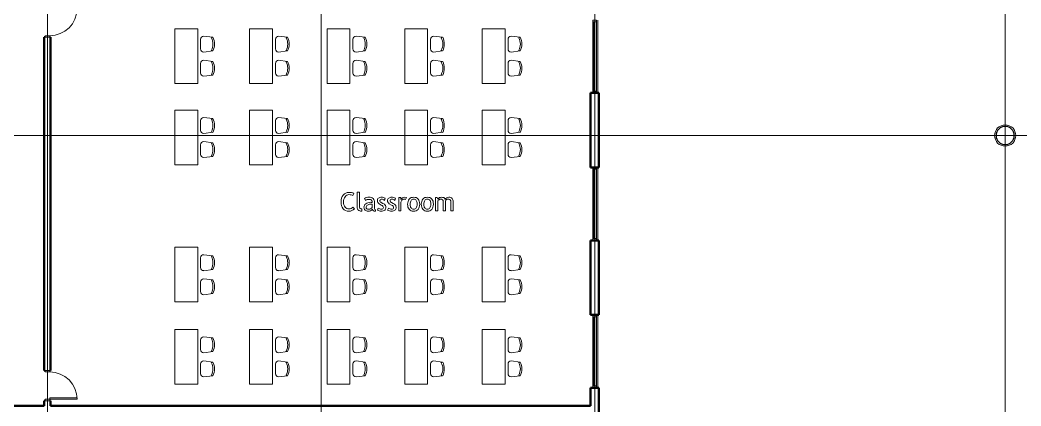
# Model space of a CAD drawing. Header units: inches. Extents: x -1714 to 1984, y -1043 to 970.
# Drawn here: x -1 to 1316, y -229 to 279 of the extents above; entities that cross this region are included whole.
import ezdxf

# ---------------------------------------------------------------- set-up
doc = ezdxf.new("R2010")
doc.units = ezdxf.units.IN
doc.header["$MEASUREMENT"] = 0
doc.linetypes.add('Grid Line 1_2_', pattern=[0.875, 0.5, -0.125, 0.125, -0.125])
for name, color, linetype, lineweight in [('A-COLS', 52, 'Continuous', 9), ('A-DOOR', 31, 'Continuous', 13), ('A-DOOR-FRAM', 31, 'Continuous', 20), ('A-FLOR', 192, 'Continuous', 13), ('A-GENM', 13, 'Continuous', 9), ('A-GLAZ-CURT', 52, 'Continuous', 9), ('A-GLAZ-CWMG', 51, 'Continuous', 9), ('A-WALL', 113, 'Continuous', 13), ('I-FURN', 30, 'Continuous', 9), ('S-GRID', 1, 'Continuous', 9)]:
    doc.layers.add(name, color=color, linetype=linetype, lineweight=lineweight)

# ---------------------------------------------------------------- blocks, each defined once
blk = doc.blocks.new('Door-Exterior-Single-Two_Lite - 36_ x 84_-1295064-L2 - Architectural')
at = {"layer": 'A-DOOR', "lineweight": 20}
for p, q in [((18, 39.25), (16.25, 39.25)), ((16.25, 39.25), (16.25, 3.25)), ((18, 3.25), (18, 39.25)), ((16.25, 3.25), (18, 3.25))]:
    blk.add_line(p, q, dxfattribs=at)
at = {"layer": 'A-DOOR', "lineweight": 9}
blk.add_arc((18, 3.25), 36, 90, 180, dxfattribs=at)
at = {"layer": 'A-DOOR-FRAM'}
for p, q in [((-18, 3.25), (-20, 3.25)), ((-20, 3.25), (-20, -2.5)), ((-18, -2.5), (-18, 3.25)), ((18, 3.25), (18, -2.5)), ((20, 3.25), (18, 3.25)), ((20, -2.5), (20, 3.25)), ((-20, -2.5), (-18, -2.5)), ((18, -2.5), (20, -2.5))]:
    blk.add_line(p, q, dxfattribs=at)
blk = doc.blocks.new('Door-Exterior-Single-Two_Lite - 36_ x 84_-1295094-L2 - Architectural')
at = {"layer": 'A-DOOR', "lineweight": 20}
for p, q in [((16.25, -3.25), (18, -3.25)), ((16.25, -39.25), (16.25, -3.25)), ((18, -3.25), (18, -39.25)), ((18, -39.25), (16.25, -39.25))]:
    blk.add_line(p, q, dxfattribs=at)
at = {"layer": 'A-DOOR', "lineweight": 9}
blk.add_arc((18, -3.25), 36, 180, 270, dxfattribs=at)
at = {"layer": 'A-DOOR-FRAM'}
for p, q in [((-20, 2.5), (-18, 2.5)), ((-20, -3.25), (-20, 2.5)), ((-18, 2.5), (-18, -3.25)), ((18, 2.5), (20, 2.5)), ((18, -3.25), (18, 2.5)), ((20, 2.5), (20, -3.25)), ((-18, -3.25), (-20, -3.25)), ((20, -3.25), (18, -3.25))]:
    blk.add_line(p, q, dxfattribs=at)
blk = doc.blocks.new('System Panel - Glazed-1361201-L2 - Architectural')
at = {"layer": 'A-GLAZ-CURT', "lineweight": 13}
for p, q in [((45.5, 1.75), (-45.5, 1.75)), ((-45.5, 1.75), (-45.5, 0.75)), ((-45.5, 0.75), (45.5, 0.75)), ((45.5, 0.75), (45.5, 1.75))]:
    blk.add_line(p, q, dxfattribs=at)
blk = doc.blocks.new('Rectangular Mullion - 2_5_ x 5_ rectangular-V2-L2 - Architectural')
at = {"layer": 'A-GLAZ-CWMG'}
for p, q in [((752.7, -156.8), (752.7, -202.3)), ((757.7, -156.8), (757.7, -202.3))]:
    blk.add_line(p, q, dxfattribs=at)
blk = doc.blocks.new('Rectangular Mullion - 2_5_ x 5_ rectangular-1361072-L2 - Architectural')
at = {"layer": 'A-GLAZ-CWMG'}
for p, q in [((-266.4, -770.4), (-220.9, -770.4)), ((-266.4, -775.4), (-220.9, -775.4))]:
    blk.add_line(p, q, dxfattribs=at)
blk = doc.blocks.new('Rectangular Mullion - 2_5_ x 5_ rectangular-1361184-L2 - Architectural')
at = {"layer": 'A-GLAZ-CWMG', "lineweight": 20}
for p, q in [((-2.5, 2.5), (0, 2.5)), ((-2.5, -2.5), (-2.5, 2.5)), ((0, 2.5), (0, -2.5)), ((0, -2.5), (-2.5, -2.5))]:
    blk.add_line(p, q, dxfattribs=at)
blk = doc.blocks.new('Rectangular Mullion - 2_5_ x 5_ rectangular-1361191-L2 - Architectural')
at = {"layer": 'A-GLAZ-CWMG', "lineweight": 20}
for p, q in [((0, 2.5), (-2.5, 2.5)), ((-2.5, 2.5), (-2.5, -2.5)), ((0, -2.5), (0, 2.5)), ((-2.5, -2.5), (0, -2.5))]:
    blk.add_line(p, q, dxfattribs=at)
blk = doc.blocks.new('Rectangular Mullion - 2_5_ x 5_ rectangular-1361071-L2 - Architectural')
at = {"layer": 'A-GLAZ-CWMG'}
for p, q in [((-220.9, -770.4), (-175.4, -770.4)), ((-220.9, -775.4), (-175.4, -775.4))]:
    blk.add_line(p, q, dxfattribs=at)
blk = doc.blocks.new('Rectangular Mullion - 2_5_ x 5_ rectangular-V4-L2 - Architectural')
at = {"layer": 'A-GLAZ-CWMG'}
for p, q in [((752.6, -111.3), (752.6, -156.8)), ((757.6, -111.3), (757.6, -156.8))]:
    blk.add_line(p, q, dxfattribs=at)
blk = doc.blocks.new('Metal Clad Column - 24_-1433466-L2 - Architectural')
at = {"layer": 'A-COLS'}
for start, end in [(0, 180), (180, 0)]:
    blk.add_arc((0, 0), 14, start, end, dxfattribs=at)
at = {"layer": 'A-COLS', "lineweight": 30}
for start, end in [(360, 180), (180, 0)]:
    blk.add_arc((0, 0), 12, start, end, dxfattribs=at)
blk = doc.blocks.new('M_Table-Rectangular - 1830 x 0762mm-1454991-L2 - Architectural')
at = {"layer": 'I-FURN'}
for p, q in [((36, 15), (-36, 15)), ((-36, 15), (-36, -15)), ((36, -15), (36, 15)), ((-36, -15), (36, -15))]:
    blk.add_line(p, q, dxfattribs=at)
blk = doc.blocks.new('M_Chair-Desk - Desk Chair-1453869-L2 - Architectural')
at = {"layer": 'I-FURN'}
for p, q in [((6.4, 16), (-6.4, 16)), ((-10.5, 11.9), (-9, 0)), ((9, 0), (10.5, 11.9))]:
    blk.add_line(p, q, dxfattribs=at)
for centre, radius, start, end in [((-6.4, 11.9), 4.05, 90, 180), ((6.4, 11.9), 4.05, 360, 90), ((-6.9, 0), 2.15, 125.6163, 180.2014), ((0, 17.6), 17.8, 242.9089, 297.0911), ((7, 0.1), 1.98, 357.3089, 56.8734), ((0, 17.6), 19.8, 242.9089, 297.0345)]:
    blk.add_arc(centre, radius, start, end, dxfattribs=at)

msp = doc.modelspace()

# ---------------------------------------------------------------- linework, layer by layer
at = {"layer": 'A-FLOR'}
for p, q in [((759.3, 183.2), (759.3, 279.2)), ((759.3, -10.8), (759.3, 85.2)), ((759.3, -204.8), (759.3, -108.8))]:
    msp.add_line(p, q, dxfattribs=at)
at = {"layer": 'A-GENM'}
for p, q in [((445.7, 52.7), (442.7, 52.7)), ((442.7, 52.7), (442.7, 32.9)), ((445.7, 33.5), (445.7, 52.7)), ((421.5, 42.4), (421.4, 39.8)), ((421.4, 39.8), (421.5, 37.2)), ((422.1, 44.7), (421.5, 42.4)), ((423, 46.9), (422.1, 44.7)), ((424.3, 48.7), (423, 46.9)), ((425.9, 50.3), (424.3, 48.7)), ((424.7, 39.7), (424.8, 41.7)), ((424.8, 37.7), (424.7, 39.7)), ((424.8, 41.7), (425.2, 43.5)), ((425.2, 43.5), (425.8, 45.2)), ((425.8, 45.2), (426.7, 46.6)), ((427.7, 51.4), (425.9, 50.3)), ((426.7, 46.6), (427.7, 47.8)), ((429.7, 52.1), (427.7, 51.4)), ((427.7, 47.8), (429, 48.7)), ((429, 48.7), (430.4, 49.2)), ((431.9, 52.3), (429.7, 52.1)), ((430.4, 49.2), (431.9, 49.4)), ((433.8, 52.2), (431.9, 52.3)), ((431.9, 49.4), (433.5, 49.3)), ((433.5, 49.3), (434.9, 49.1)), ((435.4, 52), (433.8, 52.2)), ((434.9, 49.1), (436.1, 48.7)), ((436.9, 51.6), (435.4, 52)), ((436.1, 48.7), (437, 48.2)), ((438.1, 51), (436.9, 51.6)), ((437, 48.2), (438.1, 51)), ((453.5, 45), (452.4, 44.3)), ((452.4, 44.3), (453.8, 41.8)), ((454.9, 45.5), (453.5, 45)), ((453.8, 41.8), (454.7, 42.4)), ((454.7, 42.4), (455.8, 42.8)), ((456.5, 45.9), (454.9, 45.5)), ((455.8, 42.8), (457, 43)), ((458, 46), (456.5, 45.9)), ((457, 43), (458.5, 43.1)), ((459.8, 45.9), (458, 46)), ((458.5, 43.1), (459.4, 43)), ((459.4, 43), (460.2, 42.8)), ((461.3, 45.6), (459.8, 45.9)), ((460.2, 42.8), (460.9, 42.5)), ((460.9, 42.5), (461.5, 42)), ((462.6, 45), (461.3, 45.6)), ((461.5, 42), (461.9, 41.4)), ((461.9, 41.4), (462.2, 40.7)), ((462.2, 40.7), (462.4, 39.9)), ((462.4, 39.9), (462.5, 38.9)), ((463.6, 44.2), (462.6, 45)), ((464.4, 43.2), (463.6, 44.2)), ((465, 42), (464.4, 43.2)), ((465.3, 40.5), (465, 42)), ((465.4, 38.7), (465.3, 40.5)), ((469.3, 42.4), (469.2, 41.3)), ((469.2, 41.3), (469.2, 40.5)), ((469.2, 40.5), (469.4, 39.7)), ((469.6, 43.3), (469.3, 42.4)), ((469.4, 39.7), (469.8, 39)), ((470, 44.1), (469.6, 43.3)), ((470.7, 44.8), (470, 44.1)), ((471.6, 45.3), (470.7, 44.8)), ((472.5, 45.7), (471.6, 45.3)), ((473.6, 45.9), (472.5, 45.7)), ((472.5, 41.6), (472.7, 42.3)), ((472.6, 40.7), (472.5, 41.6)), ((473, 40), (472.6, 40.7)), ((472.7, 42.3), (473.3, 42.9)), ((473.6, 39.4), (473, 40)), ((473.3, 42.9), (474.1, 43.3)), ((474.8, 46), (473.6, 45.9)), ((474.1, 43.3), (475.1, 43.5)), ((475.9, 45.9), (474.8, 46)), ((475.1, 43.5), (476, 43.4)), ((477, 45.7), (475.9, 45.9)), ((476, 43.4), (477, 43.1)), ((479.7, 44.8), (477, 45.7)), ((477, 43.1), (477.9, 42.5)), ((477.9, 42.5), (478.8, 41.8)), ((478.8, 41.8), (479.7, 44.8)), ((482.7, 42.4), (482.6, 41.3)), ((482.6, 41.3), (482.7, 40.5)), ((483, 43.3), (482.7, 42.4)), ((482.7, 40.5), (482.9, 39.7)), ((482.9, 39.7), (483.2, 39)), ((483.5, 44.1), (483, 43.3)), ((484.2, 44.8), (483.5, 44.1)), ((485, 45.3), (484.2, 44.8)), ((486, 45.7), (485, 45.3)), ((485.9, 41.6), (486.1, 42.3)), ((486.1, 40.7), (485.9, 41.6)), ((487, 45.9), (486, 45.7)), ((486.1, 42.3), (486.7, 42.9)), ((486.4, 40), (486.1, 40.7)), ((487, 39.4), (486.4, 40)), ((486.7, 42.9), (487.5, 43.3)), ((488.3, 46), (487, 45.9)), ((487.5, 43.3), (488.5, 43.5)), ((489.3, 45.9), (488.3, 46)), ((488.5, 43.5), (489.5, 43.4)), ((490.4, 45.7), (489.3, 45.9)), ((489.5, 43.4), (490.4, 43.1)), ((493.1, 44.8), (490.4, 45.7)), ((490.4, 43.1), (491.3, 42.5)), ((491.3, 42.5), (492.2, 41.8)), ((492.2, 41.8), (493.1, 44.8)), ((500.2, 45.6), (497.3, 45.6)), ((497.3, 45.6), (497.3, 28)), ((500.2, 43.1), (500.2, 45.6)), ((501.2, 44.3), (500.2, 43.1)), ((500.3, 39.4), (500.5, 40.3)), ((500.5, 40.3), (500.9, 41.2)), ((500.9, 41.2), (501.4, 42)), ((502.3, 45.3), (501.2, 44.3)), ((501.4, 42), (502.1, 42.6)), ((502.1, 42.6), (502.8, 43.1)), ((503.7, 45.8), (502.3, 45.3)), ((502.8, 43.1), (503.6, 43.4)), ((503.6, 43.4), (504.4, 43.5)), ((505.3, 46), (503.7, 45.8)), ((504.4, 43.5), (505.4, 43.3)), ((507.7, 45.7), (505.3, 46)), ((505.4, 43.3), (506.4, 42.8)), ((506.4, 42.8), (507.7, 45.7)), ((509.6, 40.5), (509.1, 38.8)), ((510.2, 42.1), (509.6, 40.5)), ((511.2, 43.5), (510.2, 42.1)), ((512.4, 44.6), (511.2, 43.5)), ((513.7, 45.4), (512.4, 44.6)), ((512.4, 38.3), (512.7, 39.6)), ((512.7, 39.6), (513.1, 40.7)), ((513.1, 40.7), (513.6, 41.7)), ((513.6, 41.7), (514.3, 42.5)), ((515.3, 45.8), (513.7, 45.4)), ((514.3, 42.5), (515.1, 43)), ((515.1, 43), (516, 43.4)), ((517, 46), (515.3, 45.8)), ((516, 43.4), (517, 43.5)), ((518.8, 45.8), (517, 46)), ((517, 43.5), (518.1, 43.4)), ((518.1, 43.4), (519, 43.1)), ((520.3, 45.4), (518.8, 45.8)), ((519, 43.1), (519.8, 42.5)), ((519.8, 42.5), (520.4, 41.8)), ((521.7, 44.6), (520.3, 45.4)), ((520.4, 41.8), (520.9, 40.9)), ((520.9, 40.9), (521.3, 39.7)), ((521.3, 39.7), (521.5, 38.4)), ((522.9, 43.6), (521.7, 44.6)), ((523.8, 42.2), (522.9, 43.6)), ((524.4, 40.7), (523.8, 42.2)), ((524.8, 38.9), (524.4, 40.7)), ((527.6, 40.5), (527.2, 38.8)), ((528.3, 42.1), (527.6, 40.5)), ((529.2, 43.5), (528.3, 42.1)), ((530.4, 44.6), (529.2, 43.5)), ((531.8, 45.4), (530.4, 44.6)), ((530.5, 38.3), (530.7, 39.6)), ((530.7, 39.6), (531.1, 40.7)), ((531.1, 40.7), (531.7, 41.7)), ((531.7, 41.7), (532.3, 42.5)), ((533.3, 45.8), (531.8, 45.4)), ((532.3, 42.5), (533.1, 43)), ((533.1, 43), (534, 43.4)), ((535, 46), (533.3, 45.8)), ((534, 43.4), (535, 43.5)), ((536.8, 45.8), (535, 46)), ((535, 43.5), (536.1, 43.4)), ((536.1, 43.4), (537, 43.1)), ((538.4, 45.4), (536.8, 45.8)), ((537, 43.1), (537.8, 42.5)), ((537.8, 42.5), (538.5, 41.8)), ((539.7, 44.6), (538.4, 45.4)), ((538.5, 41.8), (539, 40.9)), ((539, 40.9), (539.3, 39.7)), ((539.3, 39.7), (539.5, 38.4)), ((540.9, 43.6), (539.7, 44.6)), ((541.8, 42.2), (540.9, 43.6)), ((542.5, 40.7), (541.8, 42.2)), ((542.8, 38.9), (542.5, 40.7)), ((547.9, 45.6), (545.9, 45.6)), ((545.9, 45.6), (545.9, 28)), ((548.9, 43.5), (547.9, 45.6)), ((548.8, 41), (549.4, 41.9)), ((548.8, 28), (548.8, 41)), ((549.9, 44.6), (548.9, 43.5)), ((549.4, 41.9), (550.4, 42.7)), ((550.9, 45.4), (549.9, 44.6)), ((550.4, 42.7), (551.4, 43.3)), ((552.1, 45.8), (550.9, 45.4)), ((551.4, 43.3), (552.4, 43.5)), ((553.4, 46), (552.1, 45.8)), ((552.4, 43.5), (553.8, 43.3)), ((555.1, 45.8), (553.4, 46)), ((553.8, 43.3), (555, 42.7)), ((555, 42.7), (555.4, 42.3)), ((556.5, 45.4), (555.1, 45.8)), ((555.4, 42.3), (555.7, 41.8)), ((555.7, 41.8), (555.9, 41.3)), ((555.9, 41.3), (556, 40.7)), ((556, 40.7), (556, 28)), ((557.7, 44.6), (556.5, 45.4)), ((558.6, 43.5), (557.7, 44.6)), ((559.3, 44.5), (558.6, 43.5)), ((558.9, 41.2), (559.4, 42)), ((558.9, 28), (558.9, 41.2)), ((560.5, 45.3), (559.3, 44.5)), ((559.4, 42), (560.3, 42.8)), ((560.3, 42.8), (561.3, 43.3)), ((561.9, 45.8), (560.5, 45.3)), ((561.3, 43.3), (562.4, 43.5)), ((563.4, 46), (561.9, 45.8)), ((562.4, 43.5), (563.3, 43.4)), ((563.3, 43.4), (564, 43.2)), ((564.6, 45.9), (563.4, 46)), ((564, 43.2), (564.6, 42.9)), ((565.7, 45.6), (564.6, 45.9)), ((564.6, 42.9), (565.1, 42.4)), ((565.1, 42.4), (565.5, 41.8)), ((565.5, 41.8), (565.8, 41.1)), ((566.7, 45.1), (565.7, 45.6)), ((565.8, 41.1), (566, 40.3)), ((566, 40.3), (566, 39.3)), ((567.5, 44.4), (566.7, 45.1)), ((568.2, 43.5), (567.5, 44.4)), ((568.6, 42.4), (568.2, 43.5)), ((568.9, 41.2), (568.6, 42.4)), ((569, 39.8), (568.9, 41.2)), ((569, 28), (569, 39.8)), ((421.5, 37.2), (422, 34.8)), ((422, 34.8), (422.9, 32.8)), ((422.9, 32.8), (424.1, 30.9)), ((424.1, 30.9), (425.6, 29.4)), ((425.2, 35.9), (424.8, 37.7)), ((425.8, 34.4), (425.2, 35.9)), ((425.6, 29.4), (427.3, 28.4)), ((426.7, 33), (425.8, 34.4)), ((427.8, 31.9), (426.7, 33)), ((427.3, 28.4), (429.3, 27.8)), ((429, 31.1), (427.8, 31.9)), ((430.3, 30.6), (429, 31.1)), ((429.3, 27.8), (431.6, 27.5)), ((431.8, 30.5), (430.3, 30.6)), ((431.6, 27.5), (433.7, 27.7)), ((433.5, 30.6), (431.8, 30.5)), ((434.9, 31.1), (433.5, 30.6)), ((433.7, 27.7), (435.7, 28.3)), ((436.1, 31.9), (434.9, 31.1)), ((435.7, 28.3), (437.4, 29.2)), ((437.1, 33), (436.1, 31.9)), ((439, 30.5), (437.1, 33)), ((437.4, 29.2), (439, 30.5)), ((442.7, 32.9), (442.8, 31.6)), ((442.8, 31.6), (443.1, 30.5)), ((443.1, 30.5), (443.6, 29.6)), ((443.6, 29.6), (444.2, 28.9)), ((444.2, 28.9), (445, 28.3)), ((445, 28.3), (446, 27.9)), ((445.9, 32.3), (445.7, 33.5)), ((446.1, 31.7), (445.9, 32.3)), ((446, 27.9), (447.2, 27.6)), ((446.5, 31.3), (446.1, 31.7)), ((447.4, 30.7), (446.5, 31.3)), ((447.2, 27.6), (448.6, 27.5)), ((448.6, 30.5), (447.4, 30.7)), ((448.6, 27.5), (448.6, 30.5)), ((451.7, 34.1), (451.6, 32.8)), ((451.6, 32.8), (451.7, 31.8)), ((452.2, 35.3), (451.7, 34.1)), ((451.7, 31.8), (451.9, 30.8)), ((451.9, 30.8), (452.4, 29.9)), ((452.9, 36.4), (452.2, 35.3)), ((452.4, 29.9), (453.1, 29.1)), ((454, 37.4), (452.9, 36.4)), ((453.1, 29.1), (453.9, 28.4)), ((453.9, 28.4), (454.8, 27.9)), ((455.3, 38.2), (454, 37.4)), ((454.5, 32.8), (454.6, 33.5)), ((454.7, 31.6), (454.5, 32.8)), ((454.6, 33.5), (454.9, 34.3)), ((455, 31.1), (454.7, 31.6)), ((454.8, 27.9), (455.8, 27.6)), ((454.9, 34.3), (455.4, 35)), ((455.4, 30.7), (455, 31.1)), ((456.7, 38.8), (455.3, 38.2)), ((455.4, 35), (456.1, 35.6)), ((456.4, 30.2), (455.4, 30.7)), ((455.8, 27.6), (456.8, 27.5)), ((456.1, 35.6), (457, 36.1)), ((458, 30.1), (456.4, 30.2)), ((458.4, 39.2), (456.7, 38.8)), ((456.8, 27.5), (458.7, 27.7)), ((457, 36.1), (457.9, 36.5)), ((457.9, 36.5), (459, 36.7)), ((459.2, 30.2), (458, 30.1)), ((460.1, 39.3), (458.4, 39.2)), ((458.7, 27.7), (460.3, 28.2)), ((459, 36.7), (460.2, 36.8)), ((460.4, 30.7), (459.2, 30.2)), ((461.2, 39.2), (460.1, 39.3)), ((460.2, 36.8), (462.5, 36.8)), ((460.3, 28.2), (461.6, 29)), ((461.4, 31.5), (460.4, 30.7)), ((462.5, 38.9), (461.2, 39.2)), ((462.5, 32.6), (461.4, 31.5)), ((461.6, 29), (462.7, 30.1)), ((462.5, 36.8), (462.5, 32.6)), ((462.7, 30.1), (463.2, 28.9)), ((463.2, 28.9), (464, 28.1)), ((464, 28.1), (465.1, 27.7)), ((465.1, 27.7), (466.6, 27.5)), ((465.4, 32.3), (465.4, 38.7)), ((465.5, 31.3), (465.4, 32.3)), ((465.7, 30.4), (465.5, 31.3)), ((466.1, 29.7), (465.7, 30.4)), ((466.6, 29.2), (466.1, 29.7)), ((466.6, 27.5), (466.6, 29.2)), ((470.2, 31.7), (469.2, 28.9)), ((469.2, 28.9), (470.4, 28.3)), ((469.8, 39), (470.2, 38.4)), ((470.2, 38.4), (471.5, 37.2)), ((472.5, 30.5), (470.2, 31.7)), ((470.4, 28.3), (471.7, 27.9)), ((471.5, 37.2), (474.4, 35.7)), ((471.7, 27.9), (473, 27.6)), ((473.5, 30.2), (472.5, 30.5)), ((473, 27.6), (474.3, 27.5)), ((474.3, 30.1), (473.5, 30.2)), ((474.4, 38.9), (473.6, 39.4)), ((475.6, 30.2), (474.3, 30.1)), ((474.3, 27.5), (475.7, 27.6)), ((476.6, 37.9), (474.4, 38.9)), ((474.4, 35.7), (475.6, 35)), ((475.6, 35), (476.4, 34.2)), ((476.4, 30.7), (475.6, 30.2)), ((475.7, 27.6), (476.9, 27.9)), ((476.4, 34.2), (477, 33.4)), ((477, 31.5), (476.4, 30.7)), ((478.4, 36.9), (476.6, 37.9)), ((476.9, 27.9), (478, 28.3)), ((477, 33.4), (477.1, 32.6)), ((477.1, 32.6), (477, 31.5)), ((478, 28.3), (478.9, 28.9)), ((479.6, 35.7), (478.4, 36.9)), ((478.9, 28.9), (479.6, 29.6)), ((480, 35.1), (479.6, 35.7)), ((479.6, 29.6), (480.1, 30.5)), ((480.3, 34.3), (480, 35.1)), ((480.1, 30.5), (480.4, 31.5)), ((480.5, 32.7), (480.3, 34.3)), ((480.4, 31.5), (480.5, 32.7)), ((483.7, 31.7), (482.6, 28.9)), ((482.6, 28.9), (483.8, 28.3)), ((483.2, 39), (483.7, 38.4)), ((483.7, 38.4), (484.9, 37.2)), ((485.9, 30.5), (483.7, 31.7)), ((483.8, 28.3), (485.1, 27.9)), ((484.9, 37.2), (487.8, 35.7)), ((485.1, 27.9), (486.4, 27.6)), ((486.9, 30.2), (485.9, 30.5)), ((486.4, 27.6), (487.7, 27.5)), ((487.7, 30.1), (486.9, 30.2)), ((487.8, 38.9), (487, 39.4)), ((489, 30.2), (487.7, 30.1)), ((487.7, 27.5), (489.1, 27.6)), ((490, 37.9), (487.8, 38.9)), ((487.8, 35.7), (489, 35)), ((489, 35), (489.9, 34.2)), ((489.9, 30.7), (489, 30.2)), ((489.1, 27.6), (490.3, 27.9)), ((489.9, 34.2), (490.4, 33.4)), ((490.4, 31.5), (489.9, 30.7)), ((491.8, 36.9), (490, 37.9)), ((490.3, 27.9), (491.4, 28.3)), ((490.4, 33.4), (490.6, 32.6)), ((490.6, 32.6), (490.4, 31.5)), ((491.4, 28.3), (492.3, 28.9)), ((493, 35.7), (491.8, 36.9)), ((492.3, 28.9), (493, 29.6)), ((493.4, 35.1), (493, 35.7)), ((493, 29.6), (493.5, 30.5)), ((493.7, 34.3), (493.4, 35.1)), ((493.5, 30.5), (493.8, 31.5)), ((493.9, 32.7), (493.7, 34.3)), ((493.8, 31.5), (493.9, 32.7)), ((497.3, 28), (500.2, 28)), ((500.2, 38.4), (500.3, 39.4)), ((500.2, 28), (500.2, 38.4)), ((509.1, 38.8), (509, 36.8)), ((509, 36.8), (509.1, 34.8)), ((509.1, 34.8), (509.5, 33)), ((509.5, 33), (510.2, 31.4)), ((510.2, 31.4), (511.1, 30.1)), ((511.1, 30.1), (512.3, 29)), ((512.3, 29), (513.6, 28.2)), ((512.4, 36.8), (512.4, 38.3)), ((512.4, 35.2), (512.4, 36.8)), ((512.6, 33.9), (512.4, 35.2)), ((513, 32.7), (512.6, 33.9)), ((513.5, 31.8), (513, 32.7)), ((514.2, 31), (513.5, 31.8)), ((513.6, 28.2), (515.2, 27.7)), ((515, 30.5), (514.2, 31)), ((515.9, 30.2), (515, 30.5)), ((515.2, 27.7), (517, 27.5)), ((517, 30.1), (515.9, 30.2)), ((518, 30.2), (517, 30.1)), ((517, 27.5), (518.7, 27.7)), ((518.9, 30.5), (518, 30.2)), ((518.7, 27.7), (520.3, 28.2)), ((519.7, 31.1), (518.9, 30.5)), ((520.4, 31.9), (519.7, 31.1)), ((520.3, 28.2), (521.6, 28.9)), ((520.9, 32.9), (520.4, 31.9)), ((521.3, 34), (520.9, 32.9)), ((521.5, 35.3), (521.3, 34)), ((521.5, 38.4), (521.6, 36.8)), ((521.6, 36.8), (521.5, 35.3)), ((521.6, 28.9), (522.8, 30)), ((522.8, 30), (523.7, 31.4)), ((523.7, 31.4), (524.4, 33)), ((524.4, 33), (524.8, 34.8)), ((524.9, 36.8), (524.8, 38.9)), ((524.8, 34.8), (524.9, 36.8)), ((527.2, 38.8), (527, 36.8)), ((527, 36.8), (527.2, 34.8)), ((527.2, 34.8), (527.6, 33)), ((527.6, 33), (528.2, 31.4)), ((528.2, 31.4), (529.1, 30.1)), ((529.1, 30.1), (530.3, 29)), ((530.3, 29), (531.7, 28.2)), ((530.4, 36.8), (530.5, 38.3)), ((530.5, 35.2), (530.4, 36.8)), ((530.7, 33.9), (530.5, 35.2)), ((531, 32.7), (530.7, 33.9)), ((531.5, 31.8), (531, 32.7)), ((532.2, 31), (531.5, 31.8)), ((531.7, 28.2), (533.2, 27.7)), ((533, 30.5), (532.2, 31)), ((533.9, 30.2), (533, 30.5)), ((533.2, 27.7), (535, 27.5)), ((535, 30.1), (533.9, 30.2)), ((536, 30.2), (535, 30.1)), ((535, 27.5), (536.8, 27.7)), ((536.9, 30.5), (536, 30.2)), ((536.8, 27.7), (538.3, 28.2)), ((537.7, 31.1), (536.9, 30.5)), ((538.4, 31.9), (537.7, 31.1)), ((538.3, 28.2), (539.7, 28.9)), ((538.9, 32.9), (538.4, 31.9)), ((539.3, 34), (538.9, 32.9)), ((539.5, 35.3), (539.3, 34)), ((539.5, 38.4), (539.6, 36.8)), ((539.6, 36.8), (539.5, 35.3)), ((539.7, 28.9), (540.8, 30)), ((540.8, 30), (541.8, 31.4)), ((541.8, 31.4), (542.4, 33)), ((542.4, 33), (542.8, 34.8)), ((543, 36.8), (542.8, 38.9)), ((542.8, 34.8), (543, 36.8)), ((545.9, 28), (548.8, 28)), ((556, 28), (558.9, 28)), ((566, 39.3), (566, 28)), ((566, 28), (569, 28))]:
    msp.add_line(p, q, dxfattribs=at)
at = {"layer": 'A-WALL', "lineweight": 50}
for p, q in [((32.4, 256.5), (31.1, 256.5)), ((31.1, 256.5), (31.1, -182)), ((39.1, 256.5), (38.1, 256.5)), ((39.1, -182), (39.1, 256.5)), ((760.7, 183.2), (749.6, 183.2)), ((749.6, 183.2), (749.6, 85.2)), ((760.7, 85.2), (760.7, 183.2)), ((749.6, 85.2), (760.7, 85.2)), ((760.7, -10.8), (749.6, -10.8)), ((749.6, -10.8), (749.6, -108.8)), ((760.7, -108.8), (760.7, -10.8)), ((749.6, -108.8), (760.7, -108.8)), ((31.1, -182), (32.4, -182)), ((38.1, -182), (39.1, -182)), ((760.7, -204.8), (749.6, -204.8)), ((749.6, -204.8), (749.6, -228.8)), ((760.7, -236.8), (760.7, -204.8)), ((32.4, -222), (31.1, -222)), ((31.1, -222), (31.1, -228.8)), ((39.1, -222), (38.1, -222)), ((39.1, -228.8), (39.1, -222)), ((31.1, -228.8), (-17.2, -228.8)), ((749.6, -228.8), (39.1, -228.8))]:
    msp.add_line(p, q, dxfattribs=at)
at = {"layer": 'S-GRID', "linetype": 'Grid Line 1_2_'}
for p, q in [((35.1, -1043.2), (35.1, 921.9)), ((395.1, -1043.2), (395.1, 921.9)), ((755.1, -1043.2), (755.1, 921.9)), ((1295.1, -1043.2), (1295.1, 921.9)), ((-1714.2, 127.2), (1936.3, 127.2))]:
    msp.add_line(p, q, dxfattribs=at)

# ---------------------------------------------------------------- block references
at = {"layer": 'A-COLS'}
msp.add_blockref('Metal Clad Column - 24_-1433466-L2 - Architectural', (1295.1, 127.2), dxfattribs=at)
at = {"layer": 'A-DOOR'}
for name, p, rotation in [('Door-Exterior-Single-Two_Lite - 36_ x 84_-1295094-L2 - Architectural', (34.9, 276.5), 89.99999999999991), ('Door-Exterior-Single-Two_Lite - 36_ x 84_-1295064-L2 - Architectural', (34.9, -202), 269.9999999999999)]:
    msp.add_blockref(name, p, dxfattribs=dict(at, rotation=rotation))
at = {"layer": 'A-GLAZ-CURT', "rotation": 89.99999999999974}
for p in [(755.2, 231.2), (755.1, 231.2), (755.2, 37.2), (755.1, 37.2), (755.2, -156.8), (755.1, -156.8)]:
    msp.add_blockref('System Panel - Glazed-1361201-L2 - Architectural', p, dxfattribs=at)
at = {"layer": 'A-GLAZ-CWMG', "extrusion": (0, 0, -1), "rotation": 90.00000000000026}
for p in [(-755.1, 279.2), (-755.2, 279.2), (-755.1, 85.2), (-755.2, 85.2), (-755.1, -108.8), (-755.2, -108.8)]:
    msp.add_blockref('Rectangular Mullion - 2_5_ x 5_ rectangular-1361184-L2 - Architectural', p, dxfattribs=at)
at = {"layer": 'A-GLAZ-CWMG'}
for name, p in [('Rectangular Mullion - 2_5_ x 5_ rectangular-V4-L2 - Architectural', (0, 388)), ('Rectangular Mullion - 2_5_ x 5_ rectangular-V2-L2 - Architectural', (0, 388)), ('Rectangular Mullion - 2_5_ x 5_ rectangular-V4-L2 - Architectural', (0, 194)), ('Rectangular Mullion - 2_5_ x 5_ rectangular-V2-L2 - Architectural', (0, 194)), ('Rectangular Mullion - 2_5_ x 5_ rectangular-V4-L2 - Architectural', (0, 0)), ('Rectangular Mullion - 2_5_ x 5_ rectangular-V2-L2 - Architectural', (0, 0))]:
    msp.add_blockref(name, p, dxfattribs=at)
for name, p, rotation in [('Rectangular Mullion - 2_5_ x 5_ rectangular-1361072-L2 - Architectural', (1528.1, 10.3), 269.9999999999999), ('Rectangular Mullion - 2_5_ x 5_ rectangular-1361071-L2 - Architectural', (1528, 10.3), 269.9999999999998), ('Rectangular Mullion - 2_5_ x 5_ rectangular-1361191-L2 - Architectural', (755.1, 183.2), 269.9999999999997), ('Rectangular Mullion - 2_5_ x 5_ rectangular-1361191-L2 - Architectural', (755.2, 183.2), 269.9999999999997), ('Rectangular Mullion - 2_5_ x 5_ rectangular-1361072-L2 - Architectural', (1528.1, -183.7), 269.9999999999999), ('Rectangular Mullion - 2_5_ x 5_ rectangular-1361071-L2 - Architectural', (1528, -183.7), 269.9999999999998), ('Rectangular Mullion - 2_5_ x 5_ rectangular-1361191-L2 - Architectural', (755.1, -10.8), 269.9999999999997), ('Rectangular Mullion - 2_5_ x 5_ rectangular-1361191-L2 - Architectural', (755.2, -10.8), 269.9999999999997), ('Rectangular Mullion - 2_5_ x 5_ rectangular-1361072-L2 - Architectural', (1528.1, -377.7), 269.9999999999999), ('Rectangular Mullion - 2_5_ x 5_ rectangular-1361071-L2 - Architectural', (1528, -377.7), 269.9999999999998), ('Rectangular Mullion - 2_5_ x 5_ rectangular-1361191-L2 - Architectural', (755.1, -204.8), 269.9999999999997), ('Rectangular Mullion - 2_5_ x 5_ rectangular-1361191-L2 - Architectural', (755.2, -204.8), 269.9999999999997)]:
    msp.add_blockref(name, p, dxfattribs=dict(at, rotation=rotation))
at = {"layer": 'I-FURN'}
for name, p, rotation in [('M_Table-Rectangular - 1830 x 0762mm-1454991-L2 - Architectural', (217.9, 231.8), 269.9999999999997), ('M_Table-Rectangular - 1830 x 0762mm-1454991-L2 - Architectural', (316.2, 231.8), 269.9999999999997), ('M_Table-Rectangular - 1830 x 0762mm-1454991-L2 - Architectural', (418.2, 231.8), 269.9999999999997), ('M_Table-Rectangular - 1830 x 0762mm-1454991-L2 - Architectural', (520.2, 231.8), 269.9999999999997), ('M_Table-Rectangular - 1830 x 0762mm-1454991-L2 - Architectural', (622.2, 231.8), 269.9999999999997), ('M_Chair-Desk - Desk Chair-1453869-L2 - Architectural', (252.7, 247.5), 89.99999999999997), ('M_Chair-Desk - Desk Chair-1453869-L2 - Architectural', (351.1, 247.5), 89.99999999999997), ('M_Chair-Desk - Desk Chair-1453869-L2 - Architectural', (453.1, 247.5), 89.99999999999997), ('M_Chair-Desk - Desk Chair-1453869-L2 - Architectural', (555.1, 247.5), 89.99999999999997), ('M_Chair-Desk - Desk Chair-1453869-L2 - Architectural', (657.1, 247.5), 89.99999999999997), ('M_Chair-Desk - Desk Chair-1453869-L2 - Architectural', (252.7, 215.8), 89.99999999999997), ('M_Chair-Desk - Desk Chair-1453869-L2 - Architectural', (351.1, 215.8), 89.99999999999997), ('M_Chair-Desk - Desk Chair-1453869-L2 - Architectural', (453.1, 215.8), 89.99999999999997), ('M_Chair-Desk - Desk Chair-1453869-L2 - Architectural', (555.1, 215.8), 89.99999999999997), ('M_Chair-Desk - Desk Chair-1453869-L2 - Architectural', (657.1, 215.8), 89.99999999999997), ('M_Table-Rectangular - 1830 x 0762mm-1454991-L2 - Architectural', (217.9, 124.7), 269.9999999999997), ('M_Table-Rectangular - 1830 x 0762mm-1454991-L2 - Architectural', (316.2, 124.7), 269.9999999999997), ('M_Table-Rectangular - 1830 x 0762mm-1454991-L2 - Architectural', (418.2, 124.7), 269.9999999999997), ('M_Table-Rectangular - 1830 x 0762mm-1454991-L2 - Architectural', (520.2, 124.7), 269.9999999999997), ('M_Table-Rectangular - 1830 x 0762mm-1454991-L2 - Architectural', (622.2, 124.7), 269.9999999999997), ('M_Chair-Desk - Desk Chair-1453869-L2 - Architectural', (252.7, 140.4), 89.99999999999997), ('M_Chair-Desk - Desk Chair-1453869-L2 - Architectural', (351.1, 140.4), 89.99999999999997), ('M_Chair-Desk - Desk Chair-1453869-L2 - Architectural', (453.1, 140.4), 89.99999999999997), ('M_Chair-Desk - Desk Chair-1453869-L2 - Architectural', (555.1, 140.4), 89.99999999999997), ('M_Chair-Desk - Desk Chair-1453869-L2 - Architectural', (657.1, 140.4), 89.99999999999997), ('M_Chair-Desk - Desk Chair-1453869-L2 - Architectural', (252.7, 108.7), 89.99999999999997), ('M_Chair-Desk - Desk Chair-1453869-L2 - Architectural', (351.1, 108.7), 89.99999999999997), ('M_Chair-Desk - Desk Chair-1453869-L2 - Architectural', (453.1, 108.7), 89.99999999999997), ('M_Chair-Desk - Desk Chair-1453869-L2 - Architectural', (555.1, 108.7), 89.99999999999997), ('M_Chair-Desk - Desk Chair-1453869-L2 - Architectural', (657.1, 108.7), 89.99999999999997), ('M_Table-Rectangular - 1830 x 0762mm-1454991-L2 - Architectural', (217.9, -55.9), 269.9999999999997), ('M_Table-Rectangular - 1830 x 0762mm-1454991-L2 - Architectural', (316.2, -55.9), 269.9999999999997), ('M_Table-Rectangular - 1830 x 0762mm-1454991-L2 - Architectural', (418.2, -55.9), 269.9999999999997), ('M_Table-Rectangular - 1830 x 0762mm-1454991-L2 - Architectural', (520.2, -55.9), 269.9999999999997), ('M_Table-Rectangular - 1830 x 0762mm-1454991-L2 - Architectural', (622.2, -55.9), 269.9999999999997), ('M_Chair-Desk - Desk Chair-1453869-L2 - Architectural', (252.7, -40.2), 89.99999999999997), ('M_Chair-Desk - Desk Chair-1453869-L2 - Architectural', (351.1, -40.2), 89.99999999999997), ('M_Chair-Desk - Desk Chair-1453869-L2 - Architectural', (453.1, -40.2), 89.99999999999997), ('M_Chair-Desk - Desk Chair-1453869-L2 - Architectural', (555.1, -40.2), 89.99999999999997), ('M_Chair-Desk - Desk Chair-1453869-L2 - Architectural', (657.1, -40.2), 89.99999999999997), ('M_Chair-Desk - Desk Chair-1453869-L2 - Architectural', (252.7, -71.9), 89.99999999999997), ('M_Chair-Desk - Desk Chair-1453869-L2 - Architectural', (351.1, -71.9), 89.99999999999997), ('M_Chair-Desk - Desk Chair-1453869-L2 - Architectural', (453.1, -71.9), 89.99999999999997), ('M_Chair-Desk - Desk Chair-1453869-L2 - Architectural', (555.1, -71.9), 89.99999999999997), ('M_Chair-Desk - Desk Chair-1453869-L2 - Architectural', (657.1, -71.9), 89.99999999999997), ('M_Table-Rectangular - 1830 x 0762mm-1454991-L2 - Architectural', (217.9, -163.9), 269.9999999999997), ('M_Table-Rectangular - 1830 x 0762mm-1454991-L2 - Architectural', (316.2, -163.9), 269.9999999999997), ('M_Table-Rectangular - 1830 x 0762mm-1454991-L2 - Architectural', (418.2, -163.9), 269.9999999999997), ('M_Table-Rectangular - 1830 x 0762mm-1454991-L2 - Architectural', (520.2, -163.9), 269.9999999999997), ('M_Table-Rectangular - 1830 x 0762mm-1454991-L2 - Architectural', (622.2, -163.9), 269.9999999999997), ('M_Chair-Desk - Desk Chair-1453869-L2 - Architectural', (252.7, -148.2), 89.99999999999997), ('M_Chair-Desk - Desk Chair-1453869-L2 - Architectural', (351.1, -148.2), 89.99999999999997), ('M_Chair-Desk - Desk Chair-1453869-L2 - Architectural', (453.1, -148.2), 89.99999999999997), ('M_Chair-Desk - Desk Chair-1453869-L2 - Architectural', (555.1, -148.2), 89.99999999999997), ('M_Chair-Desk - Desk Chair-1453869-L2 - Architectural', (657.1, -148.2), 89.99999999999997), ('M_Chair-Desk - Desk Chair-1453869-L2 - Architectural', (252.7, -179.9), 89.99999999999997), ('M_Chair-Desk - Desk Chair-1453869-L2 - Architectural', (351.1, -179.9), 89.99999999999997), ('M_Chair-Desk - Desk Chair-1453869-L2 - Architectural', (453.1, -179.9), 89.99999999999997), ('M_Chair-Desk - Desk Chair-1453869-L2 - Architectural', (555.1, -179.9), 89.99999999999997), ('M_Chair-Desk - Desk Chair-1453869-L2 - Architectural', (657.1, -179.9), 89.99999999999997)]:
    msp.add_blockref(name, p, dxfattribs=dict(at, rotation=rotation))

doc.saveas('drawing.dxf')
